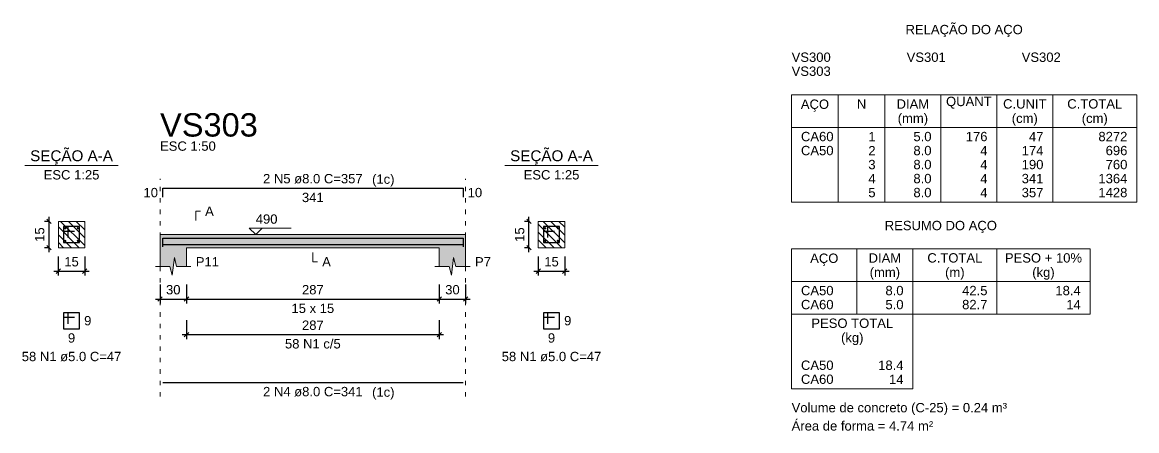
# Model space of a CAD drawing. Header units: inches. Extents: x -52 to 802, y -168 to 85.
# Drawn here: x 184.97 to 210.28, y -167.99 to -158.72 of the extents above; entities that cross this region are included whole.
import ezdxf

# ---------------------------------------------------------------- set-up
doc = ezdxf.new("R2010")
doc.units = ezdxf.units.IN
doc.header["$MEASUREMENT"] = 0
doc.linetypes.add('DOT2', pattern=[3.175, 0, -3.175])
for name, color, linetype, lineweight in [('Descrição da armadura', 7, 'Continuous', 5), ('DT-Barras na forma', 2, 'Continuous', 30), ('DT-Barras no corte', 5, 'Continuous', 5), ('DT-Barras rebatidas', 2, 'Continuous', 30), ('DT-Cotas', 9, 'Continuous', 5), ('DT-Forma', 5, 'Continuous', 5), ('DT-Hachura forma vigas', 252, 'Continuous', 5), ('DT-Hachura seção vigas', 252, 'Continuous', 5), ('DT-Pontilhado', 9, 'DOT2', 5), ('DT-Relação do aço', 9, 'Continuous', 5), ('DT-Textos', 7, 'Continuous', 5), ('DT-Título', 3, 'Continuous', 20), ('Textos armaduras', 7, 'Continuous', 5)]:
    doc.layers.add(name, color=color, linetype=linetype, lineweight=lineweight)
doc.styles.add('Arial', font='arial.ttf')
doc.styles.get("Standard").update_dxf_attribs({"font": 'arial.ttf'})
doc.dimstyles.new('UM_25.000000', dxfattribs={"dimtxt": 0.18, "dimasz": 0.1, "dimexe": 0.1, "dimexo": 0.2, "dimgap": 0, "dimtad": 1, "dimtih": 1, "dimtoh": 1, "dimdec": 1, "dimlfac": 25, "dimzin": 0, "dimdsep": 46, "dimtxsty": 'Standard', "dimcen": 0.09, "dimdle": 0.1, "dimadec": 1, "dimazin": 2, "dimtfac": 1, "dimtdec": 4, "dimtofl": 0, "dimtmove": 0, "dimatfit": 3, "dimfxl": 1, "dimtolj": 1, "dimarcsym": 0})
doc.dimstyles.new('UM_50.000000', dxfattribs={"dimtxt": 0.18, "dimasz": 0.1, "dimexe": 0.1, "dimexo": 0.2, "dimgap": 0, "dimtad": 1, "dimtih": 1, "dimtoh": 1, "dimdec": 1, "dimlfac": 50, "dimzin": 0, "dimdsep": 46, "dimtxsty": 'Standard', "dimcen": 0.09, "dimdle": 0.1, "dimadec": 1, "dimazin": 2, "dimtfac": 1, "dimtdec": 4, "dimtofl": 0, "dimtmove": 0, "dimatfit": 3, "dimfxl": 1, "dimtolj": 1, "dimarcsym": 0})
pattern_1 = [(135, (158.03597, -459.28931), (-0.08838835, -0.08838835), [])]

# ---------------------------------------------------------------- blocks, each defined once
blk = doc.blocks.new('_Oblique')
at = {"color": 0, "linetype": 'ByBlock', "lineweight": -2}
blk.add_line((-0.5, -0.5), (0.5, 0.5), dxfattribs=at)
blk = doc.blocks.new('*D1164')
at = {"layer": 'Defpoints', "color": 0, "transparency": 16777216}
for p in [(185.575, -163.235), (185.786, -163.235), (185.786, -163.835)]:
    blk.add_point(p, dxfattribs=at)
at = {"layer": 'DT-Cotas', "color": 0, "lineweight": -2, "transparency": 16777216}
for p, q in [((185.575, -163.935), (185.575, -163.135)), ((185.586, -163.235), (185.475, -163.235)), ((185.586, -163.835), (185.475, -163.835))]:
    blk.add_line(p, q, dxfattribs=at)
at = {"layer": 'DT-Cotas', "color": 0, "lineweight": -2, "transparency": 16777216, "xscale": 0.1, "yscale": 0.1, "zscale": 0.1}
for p, rotation in [((185.575, -163.235), 90), ((185.575, -163.835), 270)]:
    blk.add_blockref('_Oblique', p, dxfattribs=dict(at, rotation=rotation))
at = {"layer": 'DT-Cotas', "transparency": 16777216, "insert": (185.363, -163.535), "char_height": 0.2118, "attachment_point": 5, "rotation": 90, "style": 'Arial'}
blk.add_mtext('\\A1;15', dxfattribs=at)
blk = doc.blocks.new('*D1165')
at = {"layer": 'Defpoints', "color": 0, "transparency": 16777216}
for p in [(185.786, -163.835), (186.386, -163.835), (186.386, -164.365)]:
    blk.add_point(p, dxfattribs=at)
at = {"layer": 'DT-Cotas', "color": 0, "lineweight": -2, "transparency": 16777216}
for p, q in [((185.786, -164.035), (185.786, -164.465)), ((186.386, -164.035), (186.386, -164.465)), ((185.686, -164.365), (186.486, -164.365))]:
    blk.add_line(p, q, dxfattribs=at)
at = {"layer": 'DT-Cotas', "color": 0, "lineweight": -2, "transparency": 16777216, "xscale": 0.1, "yscale": 0.1, "zscale": 0.1, "rotation": 180}
blk.add_blockref('_Oblique', (185.786, -164.365), dxfattribs=at)
at = {"layer": 'DT-Cotas', "color": 0, "lineweight": -2, "transparency": 16777216, "xscale": 0.1, "yscale": 0.1, "zscale": 0.1}
blk.add_blockref('_Oblique', (186.386, -164.365), dxfattribs=at)
at = {"layer": 'DT-Cotas', "transparency": 16777216, "insert": (186.086, -164.153), "char_height": 0.2118, "attachment_point": 5, "rotation": 0.0057, "style": 'Arial'}
blk.add_mtext('\\A1;15', dxfattribs=at)
blk = doc.blocks.new('*D1166')
at = {"layer": 'Defpoints', "color": 0, "transparency": 16777216}
for p in [(188.096, -164.471), (188.696, -164.471), (188.696, -165)]:
    blk.add_point(p, dxfattribs=at)
at = {"layer": 'DT-Cotas', "color": 0, "lineweight": -2, "transparency": 16777216}
for p, q in [((188.096, -164.671), (188.096, -165.1)), ((188.696, -164.671), (188.696, -165.1)), ((187.996, -165), (188.796, -165))]:
    blk.add_line(p, q, dxfattribs=at)
at = {"layer": 'DT-Cotas', "color": 0, "lineweight": -2, "transparency": 16777216, "xscale": 0.1, "yscale": 0.1, "zscale": 0.1, "rotation": 180}
blk.add_blockref('_Oblique', (188.096, -165), dxfattribs=at)
at = {"layer": 'DT-Cotas', "color": 0, "lineweight": -2, "transparency": 16777216, "xscale": 0.1, "yscale": 0.1, "zscale": 0.1}
blk.add_blockref('_Oblique', (188.696, -165), dxfattribs=at)
at = {"layer": 'DT-Cotas', "transparency": 16777216, "insert": (188.396, -164.788), "char_height": 0.2118, "attachment_point": 5, "rotation": 0.0057, "style": 'Arial'}
blk.add_mtext('\\A1;30', dxfattribs=at)
blk = doc.blocks.new('*D1167')
at = {"layer": 'Defpoints', "color": 0, "transparency": 16777216}
for p in [(188.696, -164.471), (194.436, -164.471), (194.436, -165)]:
    blk.add_point(p, dxfattribs=at)
at = {"layer": 'DT-Cotas', "color": 0, "lineweight": -2, "transparency": 16777216}
for p, q in [((188.696, -164.671), (188.696, -165.1)), ((194.436, -164.671), (194.436, -165.1)), ((188.596, -165), (194.536, -165))]:
    blk.add_line(p, q, dxfattribs=at)
at = {"layer": 'DT-Cotas', "color": 0, "lineweight": -2, "transparency": 16777216, "xscale": 0.1, "yscale": 0.1, "zscale": 0.1, "rotation": 180}
blk.add_blockref('_Oblique', (188.696, -165), dxfattribs=at)
at = {"layer": 'DT-Cotas', "color": 0, "lineweight": -2, "transparency": 16777216, "xscale": 0.1, "yscale": 0.1, "zscale": 0.1}
blk.add_blockref('_Oblique', (194.436, -165), dxfattribs=at)
at = {"layer": 'DT-Cotas', "transparency": 16777216, "insert": (191.566, -164.788), "char_height": 0.2118, "attachment_point": 5, "rotation": 0.0057, "style": 'Arial'}
blk.add_mtext('\\A1;287', dxfattribs=at)
blk = doc.blocks.new('*D1168')
at = {"layer": 'Defpoints', "color": 0, "transparency": 16777216}
for p in [(194.436, -164.471), (195.036, -164.471), (195.036, -165)]:
    blk.add_point(p, dxfattribs=at)
at = {"layer": 'DT-Cotas', "color": 0, "lineweight": -2, "transparency": 16777216}
for p, q in [((194.436, -164.671), (194.436, -165.1)), ((195.036, -164.671), (195.036, -165.1)), ((194.336, -165), (195.136, -165))]:
    blk.add_line(p, q, dxfattribs=at)
at = {"layer": 'DT-Cotas', "color": 0, "lineweight": -2, "transparency": 16777216, "xscale": 0.1, "yscale": 0.1, "zscale": 0.1, "rotation": 180}
blk.add_blockref('_Oblique', (194.436, -165), dxfattribs=at)
at = {"layer": 'DT-Cotas', "color": 0, "lineweight": -2, "transparency": 16777216, "xscale": 0.1, "yscale": 0.1, "zscale": 0.1}
blk.add_blockref('_Oblique', (195.036, -165), dxfattribs=at)
at = {"layer": 'DT-Cotas', "transparency": 16777216, "insert": (194.736, -164.788), "char_height": 0.2118, "attachment_point": 5, "rotation": 0.0057, "style": 'Arial'}
blk.add_mtext('\\A1;30', dxfattribs=at)
blk = doc.blocks.new('*D1169')
at = {"layer": 'Defpoints', "color": 0, "transparency": 16777216}
for p in [(188.696, -165.276), (194.436, -165.276), (194.436, -165.805)]:
    blk.add_point(p, dxfattribs=at)
at = {"layer": 'DT-Cotas', "color": 0, "lineweight": -2, "transparency": 16777216}
for p, q in [((188.696, -165.476), (188.696, -165.905)), ((194.436, -165.476), (194.436, -165.905)), ((188.596, -165.805), (194.536, -165.805))]:
    blk.add_line(p, q, dxfattribs=at)
at = {"layer": 'DT-Cotas', "color": 0, "lineweight": -2, "transparency": 16777216, "xscale": 0.1, "yscale": 0.1, "zscale": 0.1, "rotation": 180}
blk.add_blockref('_Oblique', (188.696, -165.805), dxfattribs=at)
at = {"layer": 'DT-Cotas', "color": 0, "lineweight": -2, "transparency": 16777216, "xscale": 0.1, "yscale": 0.1, "zscale": 0.1}
blk.add_blockref('_Oblique', (194.436, -165.805), dxfattribs=at)
at = {"layer": 'DT-Cotas', "transparency": 16777216, "insert": (191.566, -165.593), "char_height": 0.2118, "attachment_point": 5, "rotation": 0.0057, "style": 'Arial'}
blk.add_mtext('\\A1;287', dxfattribs=at)
blk = doc.blocks.new('*D1170')
at = {"layer": 'Defpoints', "color": 0, "transparency": 16777216}
for p in [(196.474, -163.235), (196.686, -163.235), (196.686, -163.835)]:
    blk.add_point(p, dxfattribs=at)
at = {"layer": 'DT-Cotas', "color": 0, "lineweight": -2, "transparency": 16777216}
for p, q in [((196.474, -163.935), (196.474, -163.135)), ((196.486, -163.235), (196.374, -163.235)), ((196.486, -163.835), (196.374, -163.835))]:
    blk.add_line(p, q, dxfattribs=at)
at = {"layer": 'DT-Cotas', "color": 0, "lineweight": -2, "transparency": 16777216, "xscale": 0.1, "yscale": 0.1, "zscale": 0.1}
for p, rotation in [((196.474, -163.235), 90), ((196.474, -163.835), 270)]:
    blk.add_blockref('_Oblique', p, dxfattribs=dict(at, rotation=rotation))
at = {"layer": 'DT-Cotas', "transparency": 16777216, "insert": (196.262, -163.535), "char_height": 0.2118, "attachment_point": 5, "rotation": 90, "style": 'Arial'}
blk.add_mtext('\\A1;15', dxfattribs=at)
blk = doc.blocks.new('*D1171')
at = {"layer": 'Defpoints', "color": 0, "transparency": 16777216}
for p in [(196.686, -163.835), (197.286, -163.835), (197.286, -164.365)]:
    blk.add_point(p, dxfattribs=at)
at = {"layer": 'DT-Cotas', "color": 0, "lineweight": -2, "transparency": 16777216}
for p, q in [((196.686, -164.035), (196.686, -164.465)), ((197.286, -164.035), (197.286, -164.465)), ((196.586, -164.365), (197.386, -164.365))]:
    blk.add_line(p, q, dxfattribs=at)
at = {"layer": 'DT-Cotas', "color": 0, "lineweight": -2, "transparency": 16777216, "xscale": 0.1, "yscale": 0.1, "zscale": 0.1, "rotation": 180}
blk.add_blockref('_Oblique', (196.686, -164.365), dxfattribs=at)
at = {"layer": 'DT-Cotas', "color": 0, "lineweight": -2, "transparency": 16777216, "xscale": 0.1, "yscale": 0.1, "zscale": 0.1}
blk.add_blockref('_Oblique', (197.286, -164.365), dxfattribs=at)
at = {"layer": 'DT-Cotas', "transparency": 16777216, "insert": (196.986, -164.153), "char_height": 0.2118, "attachment_point": 5, "rotation": 0.0057, "style": 'Arial'}
blk.add_mtext('\\A1;15', dxfattribs=at)

msp = doc.modelspace()

# ---------------------------------------------------------------- hatches: boundary and pattern name
at = {"layer": 'DT-Hachura forma vigas', "linetype": 'Continuous'}
msp.add_hatch(color=256, dxfattribs=at).paths.add_polyline_path([(195.0359, -164.2589), (195.0359, -163.8353), (195.0359, -163.5353), (194.4359, -163.5353), (188.6959, -163.5353), (188.0959, -163.5353), (188.0959, -163.8353), (188.0959, -164.2589), (188.3209, -164.2589), (188.3709, -164.4589), (188.4209, -164.0589), (188.4709, -164.2589), (188.6959, -164.2589), (188.6959, -163.8353), (194.4359, -163.8353), (194.4359, -164.2589), (194.6609, -164.2589), (194.7109, -164.4589), (194.7609, -164.0589), (194.8109, -164.2589), (195.0359, -164.2589)])
at = {"layer": 'DT-Hachura seção vigas', "linetype": 'Continuous'}
h = msp.add_hatch(dxfattribs=at)
h.set_pattern_fill('ANSI31', color=256, angle=90, style=0)
h.set_pattern_definition(pattern_1)
h.paths.add_polyline_path([(185.7863, -163.8353), (185.7863, -163.8353), (186.3863, -163.8353), (186.3863, -163.2353), (185.7863, -163.2353), (185.7863, -163.8353)])
h = msp.add_hatch(dxfattribs=at)
h.set_pattern_fill('ANSI31', color=256, angle=90, style=0)
h.set_pattern_definition(pattern_1)
h.paths.add_polyline_path([(196.686, -163.8353), (196.686, -163.8353), (197.286, -163.8353), (197.286, -163.2353), (196.686, -163.2353), (196.686, -163.8353)])

# ---------------------------------------------------------------- linework, layer by layer
at = {"layer": 'DT-Barras na forma'}
for p, q in [((186.0063, -163.3553), (185.9063, -163.3553)), ((185.9063, -163.3553), (185.9063, -163.7153)), ((186.2663, -163.3553), (185.9063, -163.3553)), ((185.9063, -163.3553), (185.9063, -163.4553)), ((185.9063, -163.4553), (186.1563, -163.4553)), ((186.0063, -163.6053), (186.0063, -163.3553)), ((186.2663, -163.7153), (186.2663, -163.3553)), ((196.906, -163.3553), (196.806, -163.3553)), ((196.806, -163.3553), (196.806, -163.7153)), ((197.166, -163.3553), (196.806, -163.3553)), ((196.806, -163.3553), (196.806, -163.4553)), ((196.806, -163.4553), (197.056, -163.4553)), ((196.906, -163.6053), (196.906, -163.3553)), ((197.166, -163.7153), (197.166, -163.3553)), ((185.9063, -163.7153), (186.2663, -163.7153)), ((196.806, -163.7153), (197.166, -163.7153))]:
    msp.add_line(p, q, dxfattribs=at)
for points in [[(188.1559, -163.8156), (188.1559, -163.6133), (194.9759, -163.6133), (194.9759, -163.8156)], [(188.1559, -163.7573), (194.9759, -163.7573)]]:
    msp.add_lwpolyline(points, dxfattribs=at)
at = {"layer": 'DT-Barras no corte'}
for centre in [(185.9423, -163.3913), (186.2303, -163.3913), (196.842, -163.3913), (197.13, -163.3913), (185.9423, -163.6793), (186.2303, -163.6793), (196.842, -163.6793), (197.13, -163.6793)]:
    msp.add_circle(centre, 0.016, dxfattribs=at)
at = {"layer": 'DT-Barras rebatidas'}
for p, q in [((188.1559, -162.686), (188.1559, -162.4837)), ((188.1559, -162.4837), (194.9759, -162.4837)), ((194.9759, -162.4837), (194.9759, -162.686)), ((186.0063, -165.312), (185.9063, -165.312)), ((185.9063, -165.312), (185.9063, -165.672)), ((186.2663, -165.312), (185.9063, -165.312)), ((185.9063, -165.312), (185.9063, -165.412)), ((185.9063, -165.412), (186.1563, -165.412)), ((186.0063, -165.562), (186.0063, -165.312)), ((186.2663, -165.672), (186.2663, -165.312)), ((196.906, -165.312), (196.806, -165.312)), ((196.806, -165.312), (196.806, -165.672)), ((197.166, -165.312), (196.806, -165.312)), ((196.806, -165.312), (196.806, -165.412)), ((196.806, -165.412), (197.056, -165.412)), ((196.906, -165.562), (196.906, -165.312)), ((197.166, -165.672), (197.166, -165.312)), ((185.9063, -165.672), (186.2663, -165.672)), ((196.806, -165.672), (197.166, -165.672)), ((188.1559, -166.892), (194.9759, -166.892))]:
    msp.add_line(p, q, dxfattribs=at)
at = {"layer": 'DT-Forma'}
for p, q in [((186.3863, -163.2353), (185.7863, -163.2353)), ((185.7863, -163.2353), (185.7863, -163.2353)), ((185.7863, -163.2353), (185.7863, -163.8353)), ((186.3863, -163.8353), (186.3863, -163.2353)), ((186.3863, -163.2353), (186.3863, -163.2353)), ((197.286, -163.2353), (196.686, -163.2353)), ((196.686, -163.2353), (196.686, -163.2353)), ((196.686, -163.2353), (196.686, -163.8353)), ((197.286, -163.8353), (197.286, -163.2353)), ((197.286, -163.2353), (197.286, -163.2353)), ((188.0959, -163.5353), (188.6959, -163.5353)), ((188.6959, -163.5353), (194.4359, -163.5353)), ((194.4359, -163.5353), (195.0359, -163.5353)), ((185.7863, -163.8353), (186.3863, -163.8353)), ((185.7863, -163.8353), (185.7863, -163.8353)), ((186.3863, -163.8353), (186.3863, -163.8353)), ((188.0959, -163.8353), (188.0959, -164.2589)), ((188.6959, -164.2589), (188.6959, -163.8353)), ((188.6959, -163.8353), (194.4359, -163.8353)), ((194.4359, -163.8353), (194.4359, -164.2589)), ((195.0359, -164.2589), (195.0359, -163.8353)), ((196.686, -163.8353), (197.286, -163.8353)), ((196.686, -163.8353), (196.686, -163.8353)), ((197.286, -163.8353), (197.286, -163.8353)), ((188.3709, -164.4589), (188.4209, -164.0589)), ((188.4209, -164.0589), (188.4709, -164.2589)), ((194.7109, -164.4589), (194.7609, -164.0589)), ((194.7609, -164.0589), (194.8109, -164.2589)), ((187.9959, -164.2589), (188.3209, -164.2589)), ((188.3209, -164.2589), (188.3709, -164.4589)), ((188.4709, -164.2589), (188.7959, -164.2589)), ((194.3359, -164.2589), (194.6609, -164.2589)), ((194.6609, -164.2589), (194.7109, -164.4589)), ((194.8109, -164.2589), (195.1359, -164.2589))]:
    msp.add_line(p, q, dxfattribs=at)
at = {"layer": 'DT-Forma', "linetype": 'Continuous'}
for p, q in [((188.0959, -163.8353), (188.0959, -163.5353)), ((195.0359, -163.5353), (195.0359, -163.8353))]:
    msp.add_line(p, q, dxfattribs=at)
at = {"layer": 'DT-Pontilhado', "ltscale": 0.05}
for p, q in [((188.0959, -167.2097), (188.0959, -162.2719)), ((195.0359, -167.2097), (195.0359, -162.2719))]:
    msp.add_line(p, q, dxfattribs=at)
at = {"layer": 'DT-Relação do aço', "linetype": 'Continuous'}
for p, q in [((202.4387, -160.3606), (210.2753, -160.3606)), ((202.4387, -160.3606), (202.4387, -162.7963)), ((203.4977, -160.3606), (203.4977, -162.7963)), ((204.5567, -160.3606), (204.5567, -162.7963)), ((205.8275, -160.3606), (205.8275, -162.7963)), ((207.0983, -160.3606), (207.0983, -162.7963)), ((208.3691, -160.3606), (208.3691, -162.7963)), ((210.2753, -160.3606), (210.2753, -162.7963)), ((202.4387, -161.1019), (210.2753, -161.1019)), ((202.4387, -162.7963), (210.2753, -162.7963)), ((202.4387, -163.8553), (202.4387, -165.3379)), ((202.4387, -163.8553), (209.2163, -163.8553)), ((203.9213, -163.8553), (203.9213, -165.3379)), ((205.1921, -163.8553), (205.1921, -165.3379)), ((207.0983, -163.8553), (207.0983, -165.3379)), ((209.2163, -163.8553), (209.2163, -165.3379)), ((202.4387, -164.5966), (209.2163, -164.5966)), ((202.4387, -165.3379), (209.2163, -165.3379)), ((202.4387, -165.3379), (202.4387, -167.0323)), ((205.1921, -167.0323), (205.1921, -165.3379)), ((202.4387, -167.0323), (205.1921, -167.0323))]:
    msp.add_line(p, q, dxfattribs=at)
at = {"layer": 'DT-Textos'}
for p, q in [((185.0273, -161.9704), (187.1453, -161.9704)), ((195.927, -161.9704), (198.045, -161.9704))]:
    msp.add_line(p, q, dxfattribs=at)
for points in [[(188.9077, -163.2176), (188.9077, -163.0058), (189.0136, -163.0058)], [(190.4179, -163.3871), (190.2696, -163.5353), (190.1214, -163.3871), (191.0745, -163.3871)], [(191.5659, -163.9412), (191.5659, -164.153), (191.6718, -164.153)]]:
    msp.add_lwpolyline(points, dxfattribs=at)

# ---------------------------------------------------------------- texts
at = {"layer": 'Descrição da armadura', "linetype": 'Continuous', "char_height": 0.2118, "attachment_point": 8, "line_spacing_factor": 0.798, "style": 'Arial'}
for s, insert, width in [('2 N5 ø8.0 C=357', (191.5659, -162.3778), 4.534748), ('58 N1 c/5', (191.5659, -166.1228), 2.539389), ('2 N4 ø8.0 C=341', (191.5659, -167.2097), 4.534748)]:
    msp.add_mtext(s, dxfattribs=dict(at, insert=insert, width=width))
at = {"layer": 'Descrição da armadura', "color": 7, "linetype": 'Continuous', "char_height": 0.2118, "width": 4.534748, "attachment_point": 8, "line_spacing_factor": 0.798, "style": 'Arial'}
for insert in [(186.0863, -166.4133), (196.986, -166.4133)]:
    msp.add_mtext('58 N1 ø5.0 C=47', dxfattribs=dict(at, insert=insert))
at = {"layer": 'DT-Relação do aço', "linetype": 'Continuous', "char_height": 0.2118, "line_spacing_factor": 0.798, "style": 'Arial'}
for s, insert, width, attachment_point in [('RELAÇÃO DO AÇO', (206.3573, -159.0541), 5.340655, 8), ('VS300', (202.4387, -159.6193), 1.78128, 7), ('VS301', (205.0509, -159.6193), 1.78128, 7), ('VS302', (207.6631, -159.6193), 1.78128, 7), ('VS303', (202.4387, -159.937), 1.78128, 7), ('QUANT', (206.4629, -160.6783), 2.076471, 8), ('AÇO', (202.9683, -160.7481), 1.285627, 8), ('N', (204.0272, -160.6783), 0.428446, 8), ('DIAM', (205.1921, -160.6783), 1.483193, 8), ('C.UNIT', (207.7337, -160.6783), 1.977398, 8), ('C.TOTAL', (209.3222, -160.6783), 2.505206, 8), ('(mm)', (205.1923, -161.0661), 1.383541, 8), ('(cm)', (207.7333, -161.0661), 1.185975, 8), ('(cm)', (209.3223, -161.0661), 1.185975, 8), ('RESUMO DO AÇO', (205.8273, -163.5011), 5.109195, 8), ('AÇO', (203.1803, -164.2431), 1.285627, 8), ('DIAM', (204.5567, -164.173), 1.483193, 8), ('C.TOTAL', (206.1452, -164.173), 2.505206, 8), ('PESO + 10%', (208.1573, -164.173), 3.512155, 8), ('(mm)', (204.5563, -164.5601), 1.383541, 8), ('(m)', (206.1453, -164.5601), 0.889337, 8), ('(kg)', (208.1573, -164.5601), 1.021723, 8), ('CA50', (202.6505, -164.9143), 1.484062, 7), ('8.0', (204.9803, -164.9143), 0.824737, 9), ('42.5', (206.8865, -164.9143), 1.154689, 9), ('18.4', (209.0045, -164.9143), 1.154689, 9), ('CA60', (202.6505, -165.232), 1.484062, 7), ('5.0', (204.9803, -165.232), 0.824737, 9), ('82.7', (206.8865, -165.232), 1.154689, 9), ('14', (209.0045, -165.232), 0.659905, 9), ('PESO TOTAL', (203.8154, -165.6556), 3.725364, 8), ('(kg)', (203.8153, -166.0431), 1.021723, 8), ('CA50', (202.6505, -166.6087), 1.484062, 7), ('18.4', (204.9803, -166.6087), 1.154689, 9), ('CA60', (202.6505, -166.9264), 1.484062, 7), ('14', (204.9803, -166.9264), 0.659905, 9), ('Volume de concreto (C-25) = 0.24 m³', (202.4383, -167.6321), 9.809933, 7), ('Área de forma = 4.74 m²', (202.4387, -167.9854), 6.446676, 7)]:
    msp.add_mtext(s, dxfattribs=dict(at, insert=insert, width=width, attachment_point=attachment_point))
at = {"layer": 'DT-Relação do aço', "color": 9, "linetype": 'Continuous', "char_height": 0.2118, "line_spacing_factor": 0.798, "style": 'Arial'}
for s, insert, width, attachment_point in [('CA60', (202.6505, -161.4196), 1.484062, 7), ('1', (204.3449, -161.4196), 0.329953, 9), ('5.0', (205.6157, -161.4196), 0.824737, 9), ('176', (206.8865, -161.4196), 0.989858, 9), ('47', (208.1573, -161.4196), 0.659905, 9), ('8272', (210.0635, -161.4196), 1.31981, 9), ('CA50', (202.6505, -161.7373), 1.484062, 7), ('2', (204.3449, -161.7373), 0.329953, 9), ('8.0', (205.6157, -161.7373), 0.824737, 9), ('4', (206.8865, -161.7373), 0.329953, 9), ('174', (208.1573, -161.7373), 0.989858, 9), ('696', (210.0635, -161.7373), 0.989858, 9), ('3', (204.3449, -162.055), 0.329953, 9), ('8.0', (205.6157, -162.055), 0.824737, 9), ('4', (206.8865, -162.055), 0.329953, 9), ('190', (208.1573, -162.055), 0.989858, 9), ('760', (210.0635, -162.055), 0.989858, 9), ('4', (204.3449, -162.3727), 0.329953, 9), ('8.0', (205.6157, -162.3727), 0.824737, 9), ('4', (206.8865, -162.3727), 0.329953, 9), ('341', (208.1573, -162.3727), 0.989858, 9), ('1364', (210.0635, -162.3727), 1.31981, 9), ('5', (204.3449, -162.6904), 0.329953, 9), ('8.0', (205.6157, -162.6904), 0.824737, 9), ('357', (208.1573, -162.6904), 0.989858, 9), ('1428', (210.0635, -162.6904), 1.31981, 9), ('4', (206.8865, -162.6904), 0.329953, 9)]:
    msp.add_mtext(s, dxfattribs=dict(at, insert=insert, width=width, attachment_point=attachment_point))
at = {"layer": 'DT-Textos', "line_spacing_factor": 0.798, "style": 'Arial'}
for s, insert, char_height, width, attachment_point in [('ESC 1:50', (188.0959, -161.6365), 0.2118, 3.045677, 7), ('SEÇÃO A-A', (186.086, -161.9463), 0.2471, 3.875022, 8), ('SEÇÃO A-A', (196.986, -161.9463), 0.2471, 3.875022, 8), ('ESC 1:25', (186.0863, -162.2881), 0.2118, 3.045677, 8), ('(1c)', (192.911, -162.4473), 0.2118, 1.225428, 7), ('ESC 1:25', (196.986, -162.2881), 0.2118, 3.045677, 8), ('A', (189.1195, -163.1117), 0.2118, 0.474606, 7), ('490', (190.2696, -163.2917), 0.2118, 1.18721, 7), ('P11', (188.9077, -164.2589), 0.2118, 1.266079, 7), ('A', (191.7777, -164.2589), 0.2118, 0.474606, 7), ('P7', (195.2477, -164.2589), 0.2118, 0.870342, 7), ('15 x 15', (191.5659, -165.3179), 0.2118, 2.334116, 8), ('(1c)', (192.911, -167.2793), 0.2118, 1.225428, 7)]:
    msp.add_mtext(s, dxfattribs=dict(at, insert=insert, char_height=char_height, width=width, attachment_point=attachment_point))
at = {"layer": 'DT-Título', "insert": (188.0959, -161.3188), "char_height": 0.5295, "width": 4.272843, "attachment_point": 7, "line_spacing_factor": 0.798, "style": 'Arial'}
msp.add_mtext('VS303', dxfattribs=at)
at = {"layer": 'Textos armaduras', "linetype": 'Continuous', "char_height": 0.2118, "attachment_point": 7, "line_spacing_factor": 0.798, "style": 'Arial'}
for s, insert, width in [('10', (187.72, -162.6908), 0.659905), ('10', (195.0818, -162.6908), 0.659905), ('341', (191.3184, -162.8014), 0.989858)]:
    msp.add_mtext(s, dxfattribs=dict(at, insert=insert, width=width))
at = {"layer": 'Textos armaduras', "color": 7, "linetype": 'Continuous', "char_height": 0.2118, "width": 0.329953, "attachment_point": 7, "line_spacing_factor": 0.798, "style": 'Arial'}
for insert in [(186.3722, -165.5979), (197.2719, -165.5979), (186.0038, -165.9897), (196.9035, -165.9897)]:
    msp.add_mtext('9', dxfattribs=dict(at, insert=insert))

# ---------------------------------------------------------------- dimensions: what is measured, and where the dimension line sits
at = {"layer": 'DT-Cotas'}
for base, p1, p2, picture, middle in [((185.5745, -163.2353), (185.7863, -163.8353), (185.7863, -163.2353), '*D1164', (185.3627, -163.5353)), ((196.4742, -163.2353), (196.686, -163.8353), (196.686, -163.2353), '*D1170', (196.2624, -163.5353))]:
    dim = msp.add_linear_dim(base=base, p1=p1, p2=p2, angle=90, dimstyle='UM_25.000000', override={"dimtxt": 0.2118, "dimasz": 0.1, "dimexe": 0.1, "dimexo": 0.2, "dimtad": 1, "dimtih": 0, "dimtoh": 0, "dimdec": 1, "dimlfac": 25, "dimzin": 8, "dimtxsty": 'Arial', "dimblk": 'Oblique', "dimblk1": 'Oblique', "dimblk2": 'Oblique', "dimsah": 1, "dimdle": 0.1, "dimse1": 0, "dimse2": 0, "dimclrt": 256, "dimadec": 1, "dimazin": 3, "dimtmove": 2, "dimldrblk": 'Oblique'}, dxfattribs=at)
    dim.commit()
    dim.dimension.update_dxf_attribs({"geometry": picture, "text_midpoint": middle, "dimtype": 160, "text_rotation": 90})
for base, p1, p2, dimstyle, override, picture, middle in [((186.3863, -164.3648), (185.7863, -163.8353), (186.3863, -163.8353), 'UM_25.000000', {"dimtxt": 0.2118, "dimasz": 0.1, "dimexe": 0.1, "dimexo": 0.2, "dimtad": 1, "dimtih": 0, "dimtoh": 0, "dimdec": 1, "dimlfac": 25, "dimzin": 8, "dimtxsty": 'Arial', "dimblk": 'Oblique', "dimblk1": 'Oblique', "dimblk2": 'Oblique', "dimsah": 1, "dimdle": 0.1, "dimse1": 0, "dimse2": 0, "dimclrt": 256, "dimadec": 1, "dimazin": 3, "dimtmove": 2, "dimldrblk": 'Oblique'}, '*D1165', (186.0863, -164.153)), ((197.286, -164.3648), (196.686, -163.8353), (197.286, -163.8353), 'UM_25.000000', {"dimtxt": 0.2118, "dimasz": 0.1, "dimexe": 0.1, "dimexo": 0.2, "dimtad": 1, "dimtih": 0, "dimtoh": 0, "dimdec": 1, "dimlfac": 25, "dimzin": 8, "dimtxsty": 'Arial', "dimblk": 'Oblique', "dimblk1": 'Oblique', "dimblk2": 'Oblique', "dimsah": 1, "dimdle": 0.1, "dimse1": 0, "dimse2": 0, "dimclrt": 256, "dimadec": 1, "dimazin": 3, "dimtmove": 2, "dimldrblk": 'Oblique'}, '*D1171', (196.986, -164.153)), ((188.6959, -165.0002), (188.0959, -164.4707), (188.6959, -164.4707), 'UM_50.000000', {"dimtxt": 0.2118, "dimasz": 0.1, "dimexe": 0.1, "dimexo": 0.2, "dimtad": 1, "dimtih": 0, "dimtoh": 0, "dimdec": 1, "dimlfac": 50, "dimzin": 8, "dimtxsty": 'Arial', "dimblk": 'Oblique', "dimblk1": 'Oblique', "dimblk2": 'Oblique', "dimsah": 1, "dimdle": 0.1, "dimse1": 0, "dimse2": 0, "dimclrt": 256, "dimadec": 1, "dimazin": 3, "dimtmove": 2, "dimldrblk": 'Oblique'}, '*D1166', (188.3959, -164.7884)), ((194.4359, -165.0002), (188.6959, -164.4707), (194.4359, -164.4707), 'UM_50.000000', {"dimtxt": 0.2118, "dimasz": 0.1, "dimexe": 0.1, "dimexo": 0.2, "dimtad": 1, "dimtih": 0, "dimtoh": 0, "dimdec": 1, "dimlfac": 50, "dimzin": 8, "dimtxsty": 'Arial', "dimblk": 'Oblique', "dimblk1": 'Oblique', "dimblk2": 'Oblique', "dimsah": 1, "dimdle": 0.1, "dimse1": 0, "dimse2": 0, "dimclrt": 256, "dimadec": 1, "dimazin": 3, "dimtmove": 2, "dimldrblk": 'Oblique'}, '*D1167', (191.5659, -164.7884)), ((195.0359, -165.0002), (194.4359, -164.4707), (195.0359, -164.4707), 'UM_50.000000', {"dimtxt": 0.2118, "dimasz": 0.1, "dimexe": 0.1, "dimexo": 0.2, "dimtad": 1, "dimtih": 0, "dimtoh": 0, "dimdec": 1, "dimlfac": 50, "dimzin": 8, "dimtxsty": 'Arial', "dimblk": 'Oblique', "dimblk1": 'Oblique', "dimblk2": 'Oblique', "dimsah": 1, "dimdle": 0.1, "dimse1": 0, "dimse2": 0, "dimclrt": 256, "dimadec": 1, "dimazin": 3, "dimtmove": 2, "dimldrblk": 'Oblique'}, '*D1168', (194.7359, -164.7884)), ((194.4359, -165.8051), (188.6959, -165.2756), (194.4359, -165.2756), 'UM_50.000000', {"dimtxt": 0.2118, "dimasz": 0.1, "dimexe": 0.1, "dimexo": 0.2, "dimtad": 1, "dimtih": 0, "dimtoh": 0, "dimdec": 1, "dimlfac": 50, "dimzin": 8, "dimtxsty": 'Arial', "dimblk": 'Oblique', "dimblk1": 'Oblique', "dimblk2": 'Oblique', "dimsah": 1, "dimdle": 0.1, "dimse1": 0, "dimse2": 0, "dimclrt": 256, "dimadec": 1, "dimazin": 3, "dimtmove": 2, "dimldrblk": 'Oblique'}, '*D1169', (191.5659, -165.5933))]:
    dim = msp.add_linear_dim(base=base, p1=p1, p2=p2, dimstyle=dimstyle, override=override, dxfattribs=at)
    dim.commit()
    dim.dimension.update_dxf_attribs({"geometry": picture, "text_midpoint": middle, "dimtype": 160, "text_rotation": 0.00573})

doc.saveas('drawing.dxf')
